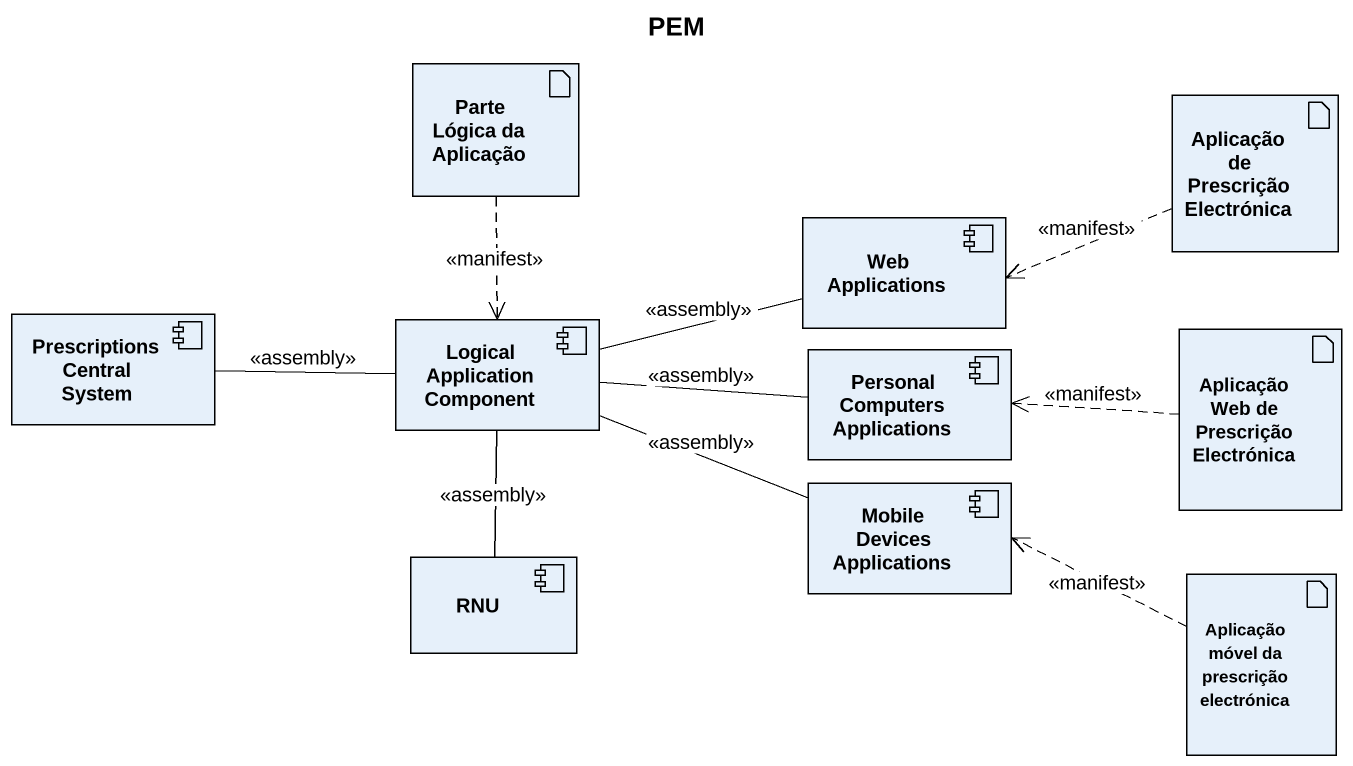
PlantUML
@startuml
title PEM
artifact "Parte Lógica da Aplicação" as Parte_Lógica_da_Aplicação
artifact "Aplicação de Prescrição Electrónica" as Aplicação_de_Prescrição
component "Web Applications" as Web_Applications
component "Prescriptions Central System" as Prescriptions_Central_System
component "Logical Application Component" as Logical_Application
artifact "Aplicação Web de Prescrição Electrónica" as Aplicação_Web_de_Prescrição
component "Personal Computers Applications" as Personal_Computers
component "Mobile Devices Applications" as Mobile_Devices_Applications
component RNU
artifact "Aplicação móvel da prescrição electrónica" as Aplicação_móvel_da
Parte_Lógica_da_Aplicação ..> Logical_Application : <<manifest>>
Aplicação_de_Prescrição .left.> Web_Applications : <<manifest>>
Web_Applications -left- Logical_Application : <<assembly>>
Logical_Application -left- Prescriptions_Central_System : <<assembly>>
Logical_Application -- RNU : <<assembly>>
Aplicação_Web_de_Prescrição .left.> Personal_Computers : <<manifest>>
Personal_Computers -left- Logical_Application : <<assembly>>
Mobile_Devices_Applications -left- Logical_Application : <<assembly>>
Aplicação_móvel_da .left.> Mobile_Devices_Applications : <<manifest>>
@enduml
